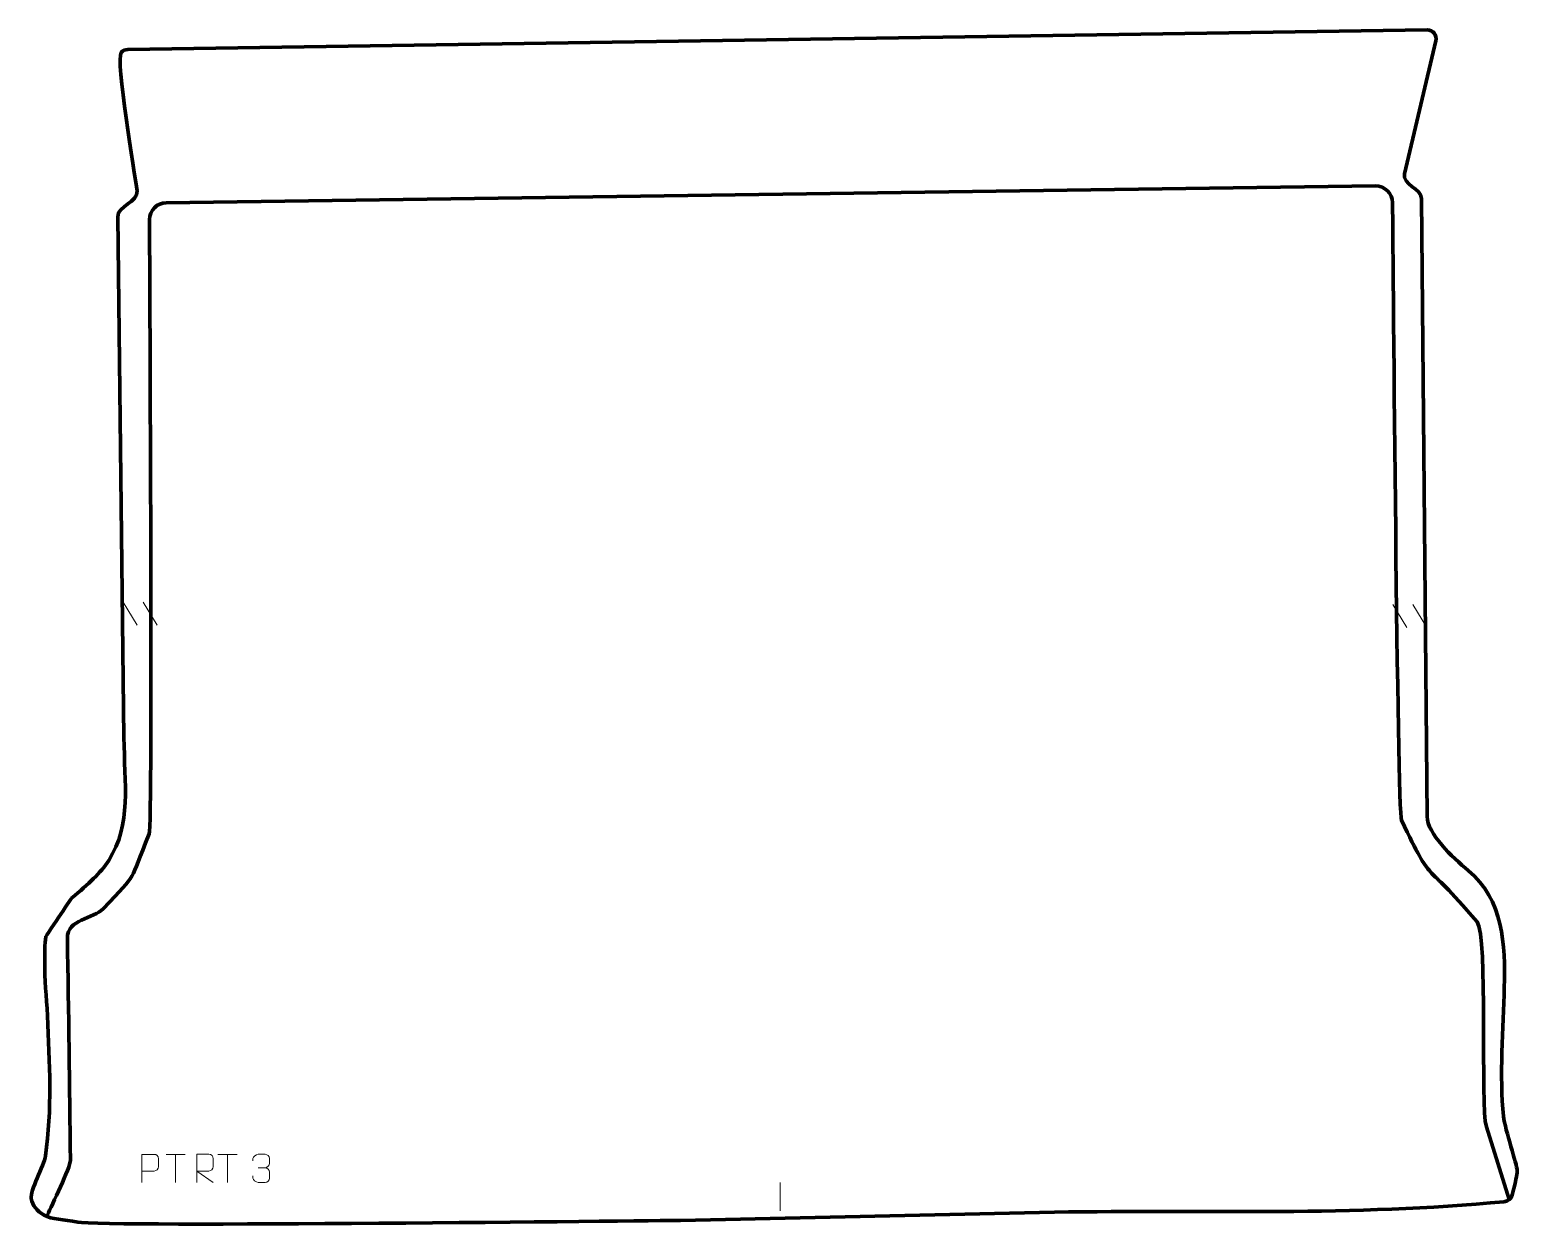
# Model space of a CAD drawing. Header units: millimetres. Extents: x -662 to 661, y -534 to 531.
import ezdxf

# ---------------------------------------------------------------- set-up
doc = ezdxf.new("R2010")
doc.units = ezdxf.units.MM
doc.header["$MEASUREMENT"] = 0
for name, color, linetype in [('layer 1', 7, 'Continuous'), ('layer 2', 7, 'Continuous'), ('layer 3', 7, 'Continuous')]:
    doc.layers.add(name, color=color, linetype=linetype)

msp = doc.modelspace()

# ---------------------------------------------------------------- linework, layer by layer
at = {"layer": 'layer 1', "color": 250, "lineweight": 9}
for points in [[(-578.752, 22.05), (-578.752, 22.05), (-566.3877, 1.5057), (-566.3877, 1.5057)], [(-561.0221, 22.05), (-561.0221, 22.05), (-548.6578, 1.5057), (-548.6578, 1.5057)], [(550.0532, 20.0146), (550.0532, 20.0146), (562.4175, -0.5297), (562.4175, -0.5297)], [(567.7831, 20.0146), (567.7831, 20.0146), (580.1474, -0.5297), (580.1474, -0.5297)], [(-540.6424, -469.0686), (-540.6424, -469.0686), (-523.6552, -469.0686), (-523.6552, -469.0686)], [(-532.1486, -493.9986), (-532.1486, -493.9986), (-532.1486, -469.0451), (-532.1486, -469.0451)], [(-494.5576, -469.0648), (-494.5576, -469.0648), (-477.5704, -469.0648), (-477.5704, -469.0648)], [(-486.0638, -493.9948), (-486.0638, -493.9948), (-486.0638, -469.0413), (-486.0638, -469.0413)], [(-458.7189, -480.9708), (-458.7189, -480.9708), (-452.5225, -480.9708), (-452.5225, -480.9708)], [(5.3904, -494.19), (5.3904, -494.19), (5.3904, -519.1641), (5.3904, -519.1641)]]:
    msp.add_open_spline(points, degree=3, dxfattribs=at)
for points, knots in [([(-562.1488, -493.9987), (-562.1488, -493.9987), (-562.1488, -469.0451), (-562.1488, -469.0451), (-562.1488, -469.0451), (-558.5538, -469.0451), (-554.9585, -469.0451), (-551.3631, -469.0451), (-551.3631, -469.0451), (-549.0379, -469.083), (-547.4805, -470.5731), (-547.4847, -472.9392), (-547.4847, -472.9392), (-547.4851, -474.9749), (-547.4851, -478.0342), (-547.4847, -480.0702), (-547.4847, -480.0702), (-547.4912, -481.9456), (-549.3034, -483.8875), (-551.313, -483.9066), (-551.313, -483.9066), (-551.313, -483.9066), (-562.1488, -483.9066), (-562.1488, -483.9066)], [0, 0, 0, 0, 0.142857143, 0.142857143, 0.142857143, 0.142857143, 0.285714286, 0.285714286, 0.285714286, 0.285714286, 0.428571429, 0.428571429, 0.428571429, 0.428571429, 0.571428571, 0.571428571, 0.571428571, 0.571428571, 0.714285714, 0.714285714, 0.714285714, 0.714285714, 1, 1, 1, 1]), ([(-513.3961, -493.9948), (-513.3961, -493.9948), (-513.3961, -469.0413), (-513.3961, -469.0413), (-513.3961, -469.0413), (-509.8013, -469.0413), (-506.2058, -469.0413), (-502.6106, -469.0413), (-502.6106, -469.0413), (-500.2853, -469.079), (-498.728, -470.569), (-498.7321, -472.9354), (-498.7321, -472.9354), (-498.7325, -474.9709), (-498.7325, -478.0303), (-498.7321, -480.0663), (-498.7321, -480.0663), (-498.7386, -481.9418), (-500.5509, -483.8836), (-502.5604, -483.9027), (-502.5604, -483.9027), (-502.5604, -483.9027), (-513.3961, -483.9027), (-513.3961, -483.9027), (-513.3961, -483.9027), (-513.3961, -483.9027), (-498.7414, -493.9948), (-498.7414, -493.9948)], [0, 0, 0, 0, 0.125, 0.125, 0.125, 0.125, 0.25, 0.25, 0.25, 0.25, 0.375, 0.375, 0.375, 0.375, 0.5, 0.5, 0.5, 0.5, 0.625, 0.625, 0.625, 0.625, 0.75, 0.75, 0.75, 0.75, 1, 1, 1, 1]), ([(-463.4286, -474.7256), (-463.4286, -474.7256), (-463.4286, -472.8684), (-463.4286, -472.8684), (-463.4286, -472.8684), (-463.4429, -471.1265), (-460.7784, -469.0084), (-458.7193, -469.0311), (-458.7193, -469.0311), (-456.6552, -469.0311), (-454.5912, -469.0311), (-452.5275, -469.0311), (-452.5275, -469.0311), (-450.333, -469.0223), (-448.7347, -470.8691), (-448.6903, -472.7812), (-448.6903, -472.7812), (-448.6907, -474.2163), (-448.6907, -475.6514), (-448.6903, -477.0869), (-448.6903, -477.0869), (-448.7389, -478.7404), (-450.3415, -480.9704), (-452.5398, -480.9604), (-452.5398, -480.9604), (-450.3361, -480.9716), (-448.7281, -482.7748), (-448.6741, -484.8343), (-448.6741, -484.8343), (-448.6745, -486.619), (-448.6745, -488.4037), (-448.6741, -490.1888), (-448.6741, -490.1888), (-448.664, -492.2502), (-450.7189, -494.0133), (-452.5398, -494.0052), (-452.5398, -494.0052), (-454.6051, -494.0049), (-456.6703, -494.0049), (-458.7359, -494.0052), (-458.7359, -494.0052), (-460.9045, -493.9937), (-463.4355, -491.5935), (-463.4541, -490.1317), (-463.4541, -490.1317), (-463.4541, -490.1317), (-463.4541, -488.2231), (-463.4541, -488.2231)], [0, 0, 0, 0, 0.076923077, 0.076923077, 0.076923077, 0.076923077, 0.153846154, 0.153846154, 0.153846154, 0.153846154, 0.230769231, 0.230769231, 0.230769231, 0.230769231, 0.307692308, 0.307692308, 0.307692308, 0.307692308, 0.384615385, 0.384615385, 0.384615385, 0.384615385, 0.461538462, 0.461538462, 0.461538462, 0.461538462, 0.538461538, 0.538461538, 0.538461538, 0.538461538, 0.615384615, 0.615384615, 0.615384615, 0.615384615, 0.692307692, 0.692307692, 0.692307692, 0.692307692, 0.769230769, 0.769230769, 0.769230769, 0.769230769, 0.846153846, 0.846153846, 0.846153846, 0.846153846, 1, 1, 1, 1])]:
    msp.add_open_spline(points, degree=3, knots=knots, dxfattribs=at)
at = {"layer": 'layer 2', "color": 230, "lineweight": 200}
msp.add_open_spline([(649.1189, -511.139), (514.8722, -524.093), (384.1313, -518.4087), (249.1461, -520.4491), (249.1461, -520.4491), (249.1461, -520.4491), (-83.2768, -527.7518), (-83.2768, -527.7518), (-83.2768, -527.7518), (-105.9987, -528.1025), (-597.4887, -533.9009), (-619.1175, -529.2857), (-619.1175, -529.2857), (-631.6001, -526.6221), (-642.5959, -527.0002), (-649.157, -523.2518), (-649.157, -523.2518), (-655.7216, -519.5014), (-659.2853, -514.6035), (-660.4856, -508.4442), (-660.4856, -508.4442), (-661.8555, -501.4151), (-649.2345, -479.3945), (-647.8848, -470.2391), (-647.8848, -470.2391), (-641.8797, -429.5027), (-644.2832, -387.3309), (-646.1258, -345.9223), (-646.1258, -345.9223), (-646.9083, -328.3354), (-648.8408, -313.8931), (-648.3921, -297.8591), (-648.3921, -297.8591), (-648.1968, -290.8777), (-648.8595, -281.8273), (-647.5848, -275.4639), (-647.5848, -275.4639), (-647.5135, -275.1075), (-625.5146, -242.0102), (-624.7297, -241.3534), (-624.7297, -241.3534), (-609.0806, -228.2597), (-598.9858, -219.0407), (-591.683, -207.6601), (-591.683, -207.6601), (-571.1959, -175.7331), (-577.675, -139.1452), (-578.1553, -98.3653), (-578.1553, -98.3653), (-578.1553, -98.3653), (-583.6125, 364.8526), (-583.6125, 364.8526), (-583.6125, 364.8526), (-583.7249, 374.4028), (-565.1073, 377.8454), (-566.4782, 387.8657), (-566.4782, 387.8657), (-568.5303, 402.8654), (-585.6297, 504.9056), (-580.5747, 510.7885), (-580.5747, 510.7885), (-579.0285, 512.588), (-577.0005, 513.5379), (-574.6282, 513.5738), (-574.6282, 513.5738), (-574.6282, 513.5738), (580.4077, 531.0616), (580.4077, 531.0616), (580.4077, 531.0616), (585.6419, 531.1409), (589.5163, 526.3227), (588.3155, 521.2275), (588.3155, 521.2275), (588.3155, 521.2275), (560.4712, 403.077), (560.4712, 403.077), (560.4712, 403.077), (558.0731, 392.901), (575.3782, 390.3831), (575.4634, 381.0663), (575.4634, 381.0663), (575.4634, 381.0663), (580.4905, -168.5549), (580.4905, -168.5549), (580.4905, -168.5549), (580.6318, -183.9835), (602.6939, -204.5658), (617.1094, -216.6078), (617.1094, -216.6078), (648.2932, -242.6575), (650.0785, -282.4624), (649.0873, -320.6245), (649.0873, -320.6245), (648.1621, -355.7837), (644.6389, -400.5616), (648.4063, -435.2315), (648.4063, -435.2315), (649.7457, -447.5575), (660.5063, -478.0733), (660.5797, -483.4794), (660.5797, -483.4794), (660.6147, -486.0437), (660.5654, -488.1305), (656.0883, -505.2053), (656.0883, -505.2053), (655.2218, -508.5101), (652.5199, -510.8108), (649.1189, -511.139)], degree=3, knots=[0, 0, 0, 0, 0.035714286, 0.035714286, 0.035714286, 0.035714286, 0.071428571, 0.071428571, 0.071428571, 0.071428571, 0.107142857, 0.107142857, 0.107142857, 0.107142857, 0.142857143, 0.142857143, 0.142857143, 0.142857143, 0.178571429, 0.178571429, 0.178571429, 0.178571429, 0.214285714, 0.214285714, 0.214285714, 0.214285714, 0.25, 0.25, 0.25, 0.25, 0.285714286, 0.285714286, 0.285714286, 0.285714286, 0.321428571, 0.321428571, 0.321428571, 0.321428571, 0.357142857, 0.357142857, 0.357142857, 0.357142857, 0.392857143, 0.392857143, 0.392857143, 0.392857143, 0.428571429, 0.428571429, 0.428571429, 0.428571429, 0.464285714, 0.464285714, 0.464285714, 0.464285714, 0.5, 0.5, 0.5, 0.5, 0.535714286, 0.535714286, 0.535714286, 0.535714286, 0.571428571, 0.571428571, 0.571428571, 0.571428571, 0.607142857, 0.607142857, 0.607142857, 0.607142857, 0.642857143, 0.642857143, 0.642857143, 0.642857143, 0.678571429, 0.678571429, 0.678571429, 0.678571429, 0.714285714, 0.714285714, 0.714285714, 0.714285714, 0.75, 0.75, 0.75, 0.75, 0.785714286, 0.785714286, 0.785714286, 0.785714286, 0.821428571, 0.821428571, 0.821428571, 0.821428571, 0.857142857, 0.857142857, 0.857142857, 0.857142857, 0.892857143, 0.892857143, 0.892857143, 0.892857143, 0.928571429, 0.928571429, 0.928571429, 0.928571429, 1, 1, 1, 1], dxfattribs=at)
at = {"layer": 'layer 3', "color": 142, "lineweight": 200}
msp.add_open_spline([(-646.169, -522.8723), (-642.4488, -514.6648), (-625.6058, -480.7672), (-625.6703, -474.2566), (-625.6703, -474.2566), (-626.325, -408.1697), (-627.3176, -342.8924), (-628.4377, -276.8035), (-628.4377, -276.8035), (-628.7249, -259.8578), (-604.9348, -259.6827), (-596.5997, -250.6863), (-596.5997, -250.6863), (-564.3422, -215.8692), (-574.2829, -229.9307), (-555.6233, -183.966), (-555.6233, -183.966), (-552.4959, -176.2622), (-555.2625, 310.0907), (-555.3416, 362.3179), (-555.3416, 362.3179), (-555.354, 370.515), (-548.7449, 377.2263), (-540.5485, 377.3393), (-540.5485, 377.3393), (-540.5485, 377.3393), (534.5118, 392.1678), (534.5118, 392.1678), (534.5118, 392.1678), (542.8548, 392.2828), (549.617, 385.6932), (549.7177, 377.3502), (549.7177, 377.3502), (550.3545, 324.5758), (553.9057, -163.9388), (557.7368, -171.9489), (557.7368, -171.9489), (587.1584, -233.4659), (574.586, -202.6988), (624.8721, -262.297), (624.8721, -262.297), (634.9637, -274.2575), (627.5154, -426.5739), (633.1465, -444.4618), (633.1465, -444.4618), (633.1465, -444.4618), (653.554, -509.2884), (653.554, -509.2884)], degree=3, knots=[0, 0, 0, 0, 0.076923077, 0.076923077, 0.076923077, 0.076923077, 0.153846154, 0.153846154, 0.153846154, 0.153846154, 0.230769231, 0.230769231, 0.230769231, 0.230769231, 0.307692308, 0.307692308, 0.307692308, 0.307692308, 0.384615385, 0.384615385, 0.384615385, 0.384615385, 0.461538462, 0.461538462, 0.461538462, 0.461538462, 0.538461538, 0.538461538, 0.538461538, 0.538461538, 0.615384615, 0.615384615, 0.615384615, 0.615384615, 0.692307692, 0.692307692, 0.692307692, 0.692307692, 0.769230769, 0.769230769, 0.769230769, 0.769230769, 0.846153846, 0.846153846, 0.846153846, 0.846153846, 1, 1, 1, 1], dxfattribs=at)

doc.saveas('drawing.dxf')
